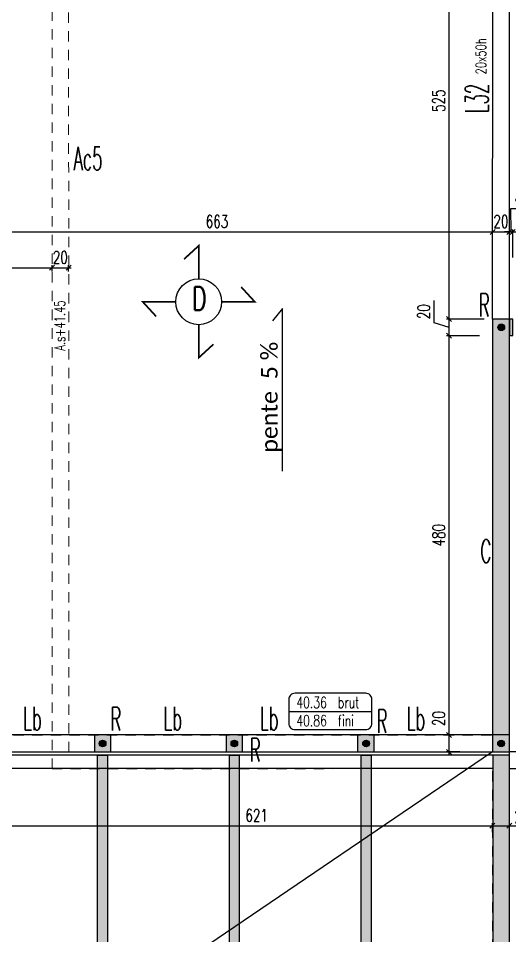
# Model space of a CAD drawing. Extents: x 308 to 437, y -199 to -146.
# Drawn here: x 398.06 to 403.97, y -184.3 to -173.26 of the extents above; entities that cross this region are included whole.
import ezdxf
from ezdxf.enums import TextEntityAlignment as Align

# ---------------------------------------------------------------- set-up
doc = ezdxf.new("R2010")
doc.units = 0
doc.header["$LTSCALE"] = 0.5
doc.header["$MEASUREMENT"] = 0
doc.linetypes.add('CACHE', pattern=[0.375, 0.25, -0.125])
doc.linetypes.add('DISCONTINU2', pattern=[0.375, 0.25, -0.125])
doc.layers.get('DEFPOINTS').update_dxf_attribs({"linetype": 'CONTINUOUS'})
for name, color, linetype in [('- TPFI plancher BA', 5, 'CONTINUOUS'), ('1_AJSA_techEP', 142, 'CONTINUOUS'), ('2_AJSA_txt50', 181, 'CONTINUOUS'), ('COTATION', 7, 'CONTINUOUS'), ('HABILLAGE', 7, 'CONTINUOUS'), ('MURS', 3, 'CONTINUOUS'), ('PLANCHER', 7, 'CONTINUOUS'), ('POCHAGE', 254, 'CONTINUOUS'), ('POTEAUX', 1, 'CONTINUOUS'), ('POUTRES', 2, 'CONTINUOUS'), ('RAID', 1, 'CONTINUOUS'), ('RDC', 7, 'DISCONTINU2'), ('REPERAGE', 4, 'CONTINUOUS'), ('REPERE-CHAI', 4, 'CONTINUOUS'), ('REPERE-POUT', 4, 'CONTINUOUS'), ('REPERE-RAID', 4, 'CONTINUOUS')]:
    doc.layers.add(name, color=color, linetype=linetype)
doc.styles.add('CALIBRI', font='calibri.ttf')
doc.styles.add('ROMANS8', font='romans.shx', dxfattribs={"width": 0.7})
doc.styles.get("Standard").update_dxf_attribs({"font": 'txt.shx'})
doc.dimstyles.new('COT50 cm', dxfattribs={"dimtxt": 0.15, "dimasz": 0.06, "dimexe": 0.03, "dimexo": 0.1, "dimgap": 0.05, "dimtad": 1, "dimdec": 0, "dimlfac": 100, "dimzin": 0, "dimdsep": 46, "dimtxsty": 'ROMANS8', "dimblk1": 'OBLIQUE', "dimblk2": 'OBLIQUE', "dimsah": 1, "dimcen": 0.03, "dimdle": 0.03, "dimclrt": 1, "dimadec": 0, "dimazin": 0, "dimtfac": 1, "dimtdec": 0, "dimtmove": 0, "dimatfit": 3, "dimfxl": 0, "dimtolj": 1, "dimtzin": 0, "dimlwd": -1, "dimlwe": -1, "dimarcsym": 0})

# ---------------------------------------------------------------- blocks, each defined once
blk = doc.blocks.new('139')
at = {"layer": 'HABILLAGE', "color": 7}
blk.add_line((-0.665, 0), (0.665, 0), dxfattribs=at)
at = {"layer": 'HABILLAGE'}
blk.add_lwpolyline([(-0.565, -0.291), (0.565, -0.291, 0.414214), (0.665, -0.191), (0.665, 0.191, 0.414214), (0.565, 0.291), (-0.565, 0.291, 0.414214), (-0.665, 0.191), (-0.665, -0.191, 0.414214)], format="xyb", close=True, dxfattribs=at)
at = {"layer": 'HABILLAGE', "color": 1, "width": 0.7}
for s, p in [('brut', (0.121, 0.054)), ('fini', (0.121, -0.237))]:
    blk.add_text(s, height=0.18, dxfattribs=at).set_placement(p)
for tag, p in [('NIVBRUT', (-0.543, 0.054)), ('NIVFINI', (-0.543, -0.237))]:
    blk.add_attdef(tag, p, '', height=0.18, dxfattribs=at)
blk = doc.blocks.new('_Oblique')
at = {"layer": 'COTATION', "color": 0, "lineweight": -2}
blk.add_line((-0.5, -0.5), (0.5, 0.5), dxfattribs=at)
blk = doc.blocks.new('*D1197')
at = {"layer": 'COTATION', "color": 0, "transparency": 16777216}
for p, q in [((403.245, -181.881), (403.245, -181.551)), ((403.372, -181.881), (403.215, -181.881)), ((403.245, -182.116), (403.245, -181.881)), ((403.372, -182.086), (403.215, -182.086))]:
    blk.add_line(p, q, dxfattribs=at)
at = {"layer": 'DEFPOINTS', "color": 0, "transparency": 16777216}
for p in [(403.245, -181.881), (403.472, -181.881), (403.472, -182.086)]:
    blk.add_point(p, dxfattribs=at)
at = {"layer": 'COTATION', "color": 0, "transparency": 16777216, "xscale": 0.06, "yscale": 0.06, "zscale": 0.06}
for p, rotation in [((403.245, -181.881), 90), ((403.245, -182.086), 270)]:
    blk.add_blockref('_Oblique', p, dxfattribs=dict(at, rotation=rotation))
at = {"layer": 'COTATION', "color": 1, "transparency": 16777216, "insert": (403.12, -181.686), "char_height": 0.15, "attachment_point": 5, "rotation": 90, "style": 'ROMANS8'}
blk.add_mtext('\\A1;20', dxfattribs=at)
blk = doc.blocks.new('*D1198')
at = {"layer": 'COTATION', "color": 0, "transparency": 16777216}
for p, q in [((403.609, -177.08), (403.215, -177.08)), ((403.245, -181.911), (403.245, -177.05)), ((403.372, -181.881), (403.215, -181.881))]:
    blk.add_line(p, q, dxfattribs=at)
at = {"layer": 'DEFPOINTS', "color": 0, "transparency": 16777216}
for p in [(403.245, -177.08), (403.709, -177.08), (403.472, -181.881)]:
    blk.add_point(p, dxfattribs=at)
at = {"layer": 'COTATION', "color": 0, "transparency": 16777216, "xscale": 0.06, "yscale": 0.06, "zscale": 0.06}
for p, rotation in [((403.245, -177.08), 90), ((403.245, -181.881), 270)]:
    blk.add_blockref('_Oblique', p, dxfattribs=dict(at, rotation=rotation))
at = {"layer": 'COTATION', "color": 1, "transparency": 16777216, "insert": (403.12, -179.48), "char_height": 0.15, "attachment_point": 5, "rotation": 90, "style": 'ROMANS8'}
blk.add_mtext('\\A1;480', dxfattribs=at)
blk = doc.blocks.new('*D1199')
at = {"layer": 'COTATION', "color": 0, "transparency": 16777216}
for p, q in [((403.065, -176.926), (403.065, -176.656)), ((403.245, -177.11), (403.245, -176.85)), ((403.245, -176.98), (403.065, -176.926)), ((403.667, -176.88), (403.215, -176.88)), ((403.609, -177.08), (403.215, -177.08))]:
    blk.add_line(p, q, dxfattribs=at)
at = {"layer": 'DEFPOINTS', "color": 0, "transparency": 16777216}
for p in [(403.245, -176.88), (403.767, -176.88), (403.709, -177.08)]:
    blk.add_point(p, dxfattribs=at)
at = {"layer": 'COTATION', "color": 0, "transparency": 16777216, "xscale": 0.06, "yscale": 0.06, "zscale": 0.06}
for p, rotation in [((403.245, -176.88), 90), ((403.245, -177.08), 270)]:
    blk.add_blockref('_Oblique', p, dxfattribs=dict(at, rotation=rotation))
at = {"layer": 'COTATION', "color": 1, "transparency": 16777216, "insert": (402.94, -176.791), "char_height": 0.15, "attachment_point": 5, "rotation": 90, "style": 'ROMANS8'}
blk.add_mtext('\\A1;20', dxfattribs=at)
blk = doc.blocks.new('*D1200')
at = {"layer": 'COTATION', "color": 0, "transparency": 16777216}
for p, q in [((403.35, -171.626), (403.215, -171.626)), ((403.245, -176.91), (403.245, -171.596)), ((403.667, -176.88), (403.215, -176.88))]:
    blk.add_line(p, q, dxfattribs=at)
at = {"layer": 'DEFPOINTS', "color": 0, "transparency": 16777216}
for p in [(403.245, -171.626), (403.45, -171.626), (403.767, -176.88)]:
    blk.add_point(p, dxfattribs=at)
at = {"layer": 'COTATION', "color": 0, "transparency": 16777216, "xscale": 0.06, "yscale": 0.06, "zscale": 0.06}
for p, rotation in [((403.245, -171.626), 90), ((403.245, -176.88), 270)]:
    blk.add_blockref('_Oblique', p, dxfattribs=dict(at, rotation=rotation))
at = {"layer": 'COTATION', "color": 1, "transparency": 16777216, "insert": (403.12, -174.253), "char_height": 0.15, "attachment_point": 5, "rotation": 90, "style": 'ROMANS8'}
blk.add_mtext('\\A1;525', dxfattribs=at)
blk = doc.blocks.new('*D1292')
at = {"layer": 'COTATION', "color": 0, "transparency": 16777216}
for p, q in [((397.11, -175.831), (403.797, -175.831)), ((397.14, -175.799), (397.14, -175.861)), ((403.767, -176.14), (403.767, -175.801))]:
    blk.add_line(p, q, dxfattribs=at)
at = {"layer": 'DEFPOINTS', "color": 0, "transparency": 16777216}
for p in [(397.14, -175.699), (403.767, -175.831), (403.767, -176.24)]:
    blk.add_point(p, dxfattribs=at)
at = {"layer": 'COTATION', "color": 0, "transparency": 16777216, "xscale": 0.06, "yscale": 0.06, "zscale": 0.06, "rotation": 180}
blk.add_blockref('_Oblique', (397.14, -175.831), dxfattribs=at)
at = {"layer": 'COTATION', "color": 0, "transparency": 16777216, "xscale": 0.06, "yscale": 0.06, "zscale": 0.06}
blk.add_blockref('_Oblique', (403.767, -175.831), dxfattribs=at)
at = {"layer": 'COTATION', "color": 1, "transparency": 16777216, "insert": (400.453, -175.706), "char_height": 0.15, "attachment_point": 5, "style": 'ROMANS8'}
blk.add_mtext('\\A1;663', dxfattribs=at)
blk = doc.blocks.new('*D1293')
at = {"layer": 'COTATION', "color": 0, "transparency": 16777216}
for p, q in [((403.737, -175.831), (404, -175.831)), ((403.767, -176.14), (403.767, -175.801)), ((403.97, -176.14), (403.97, -175.801))]:
    blk.add_line(p, q, dxfattribs=at)
at = {"layer": 'DEFPOINTS', "color": 0, "transparency": 16777216}
for p in [(403.97, -175.831), (403.767, -176.24), (403.97, -176.24)]:
    blk.add_point(p, dxfattribs=at)
at = {"layer": 'COTATION', "color": 0, "transparency": 16777216, "xscale": 0.06, "yscale": 0.06, "zscale": 0.06, "rotation": 180}
blk.add_blockref('_Oblique', (403.767, -175.831), dxfattribs=at)
at = {"layer": 'COTATION', "color": 0, "transparency": 16777216, "xscale": 0.06, "yscale": 0.06, "zscale": 0.06}
blk.add_blockref('_Oblique', (403.97, -175.831), dxfattribs=at)
at = {"layer": 'COTATION', "color": 1, "transparency": 16777216, "insert": (403.868, -175.706), "char_height": 0.15, "attachment_point": 5, "style": 'ROMANS8'}
blk.add_mtext('\\A1;20', dxfattribs=at)
blk = doc.blocks.new('*D1294')
at = {"layer": 'COTATION', "color": 0, "transparency": 16777216}
for p, q in [((403.99, -175.831), (403.987, -175.552)), ((403.987, -175.552), (404.162, -175.552)), ((403.97, -175.831), (403.91, -175.831)), ((403.97, -176.14), (403.97, -175.801)), ((403.97, -175.831), (404.01, -175.831)), ((403.97, -175.831), (404.01, -175.831)), ((404.01, -176.14), (404.01, -175.801)), ((404.01, -175.831), (404.07, -175.831))]:
    blk.add_line(p, q, dxfattribs=at)
at = {"layer": 'DEFPOINTS', "color": 0, "transparency": 16777216}
for p in [(404.01, -175.831), (403.97, -176.24), (404.01, -176.24)]:
    blk.add_point(p, dxfattribs=at)
at = {"layer": 'COTATION', "color": 0, "transparency": 16777216, "xscale": 0.06, "yscale": 0.06, "zscale": 0.06}
blk.add_blockref('_Oblique', (403.97, -175.831), dxfattribs=at)
at = {"layer": 'COTATION', "color": 0, "transparency": 16777216, "xscale": 0.06, "yscale": 0.06, "zscale": 0.06, "rotation": 180}
blk.add_blockref('_Oblique', (404.01, -175.831), dxfattribs=at)
at = {"layer": 'COTATION', "color": 1, "transparency": 16777216, "insert": (404.074, -175.427), "char_height": 0.15, "attachment_point": 5, "style": 'ROMANS8'}
blk.add_mtext('\\A1;4', dxfattribs=at)
blk = doc.blocks.new('*D1451')
at = {"layer": 'COTATION', "color": 0, "transparency": 16777216}
for p, q in [((397.524, -182.975), (403.796, -182.975)), ((397.554, -183.213), (397.554, -182.945)), ((403.766, -183.052), (403.766, -182.945))]:
    blk.add_line(p, q, dxfattribs=at)
at = {"layer": 'DEFPOINTS', "color": 0, "transparency": 16777216}
for p in [(403.766, -182.975), (403.766, -183.152), (397.554, -183.313)]:
    blk.add_point(p, dxfattribs=at)
at = {"layer": 'COTATION', "color": 0, "transparency": 16777216, "xscale": 0.06, "yscale": 0.06, "zscale": 0.06, "rotation": 180}
blk.add_blockref('_Oblique', (397.554, -182.975), dxfattribs=at)
at = {"layer": 'COTATION', "color": 0, "transparency": 16777216, "xscale": 0.06, "yscale": 0.06, "zscale": 0.06}
blk.add_blockref('_Oblique', (403.766, -182.975), dxfattribs=at)
at = {"layer": 'COTATION', "color": 1, "transparency": 16777216, "insert": (400.93, -182.85), "char_height": 0.15, "attachment_point": 5, "style": 'ROMANS8'}
blk.add_mtext('\\A1;621', dxfattribs=at)
blk = doc.blocks.new('*D1452')
at = {"layer": 'COTATION', "color": 0, "transparency": 16777216}
for p, q in [((403.736, -182.975), (404, -182.975)), ((403.766, -183.052), (403.766, -182.945)), ((403.97, -183.153), (403.97, -182.945))]:
    blk.add_line(p, q, dxfattribs=at)
at = {"layer": 'DEFPOINTS', "color": 0, "transparency": 16777216}
for p in [(403.97, -182.975), (403.766, -183.152), (403.97, -183.253)]:
    blk.add_point(p, dxfattribs=at)
at = {"layer": 'COTATION', "color": 0, "transparency": 16777216, "xscale": 0.06, "yscale": 0.06, "zscale": 0.06, "rotation": 180}
blk.add_blockref('_Oblique', (403.766, -182.975), dxfattribs=at)
at = {"layer": 'COTATION', "color": 0, "transparency": 16777216, "xscale": 0.06, "yscale": 0.06, "zscale": 0.06}
blk.add_blockref('_Oblique', (403.97, -182.975), dxfattribs=at)
at = {"layer": 'COTATION', "color": 1, "transparency": 16777216, "insert": (404.121, -182.863), "char_height": 0.15, "attachment_point": 5, "style": 'ROMANS8'}
blk.add_mtext('\\A1;20', dxfattribs=at)
blk = doc.blocks.new('*D1453')
at = {"layer": 'COTATION', "color": 0, "transparency": 16777216}
for p, q in [((410.91, -182.892), (410.91, -183.005)), ((403.94, -182.975), (410.94, -182.975)), ((403.97, -183.153), (403.97, -182.945))]:
    blk.add_line(p, q, dxfattribs=at)
at = {"layer": 'DEFPOINTS', "color": 0, "transparency": 16777216}
for p in [(410.91, -182.792), (410.91, -182.975), (403.97, -183.253)]:
    blk.add_point(p, dxfattribs=at)
at = {"layer": 'COTATION', "color": 0, "transparency": 16777216, "xscale": 0.06, "yscale": 0.06, "zscale": 0.06, "rotation": 180}
blk.add_blockref('_Oblique', (403.97, -182.975), dxfattribs=at)
at = {"layer": 'COTATION', "color": 0, "transparency": 16777216, "xscale": 0.06, "yscale": 0.06, "zscale": 0.06}
blk.add_blockref('_Oblique', (410.91, -182.975), dxfattribs=at)
at = {"layer": 'COTATION', "color": 1, "transparency": 16777216, "insert": (407.44, -182.85), "char_height": 0.15, "attachment_point": 5, "style": 'ROMANS8'}
blk.add_mtext('\\A1;694', dxfattribs=at)
blk = doc.blocks.new('*D1638')
at = {"layer": 'DEFPOINTS', "color": 0, "transparency": 16777216}
for p in [(403.97, -182.126), (404.9, -182.126), (403.767, -187.419)]:
    blk.add_point(p, dxfattribs=at)
at = {"layer": 'POCHAGE', "color": 0, "transparency": 16777216}
for p, q in [((404.07, -182.126), (404.93, -182.126)), ((404.9, -187.449), (404.9, -182.096)), ((403.867, -187.419), (404.93, -187.419))]:
    blk.add_line(p, q, dxfattribs=at)
at = {"layer": 'POCHAGE', "color": 0, "transparency": 16777216, "xscale": 0.06, "yscale": 0.06, "zscale": 0.06}
for p, rotation in [((404.9, -182.126), 90), ((404.9, -187.419), 270)]:
    blk.add_blockref('_Oblique', p, dxfattribs=dict(at, rotation=rotation))
at = {"layer": 'POCHAGE', "color": 1, "transparency": 16777216, "insert": (404.775, -184.772), "char_height": 0.15, "attachment_point": 5, "rotation": 90, "style": 'ROMANS8'}
blk.add_mtext('\\A1;529', dxfattribs=at)
blk = doc.blocks.new('*D1639')
at = {"layer": 'DEFPOINTS', "color": 0, "transparency": 16777216}
for p in [(403.97, -182.086), (403.97, -182.126), (404.9, -182.086)]:
    blk.add_point(p, dxfattribs=at)
at = {"layer": 'POCHAGE', "color": 0, "transparency": 16777216}
for p, q in [((404.9, -182.086), (404.9, -182.026)), ((404.07, -182.086), (404.93, -182.086)), ((404.07, -182.126), (404.93, -182.126)), ((404.9, -182.126), (404.9, -182.086)), ((404.9, -182.126), (404.9, -182.186))]:
    blk.add_line(p, q, dxfattribs=at)
at = {"layer": 'POCHAGE', "color": 0, "transparency": 16777216, "xscale": 0.06, "yscale": 0.06, "zscale": 0.06}
for p, rotation in [((404.9, -182.086), 270), ((404.9, -182.126), 90)]:
    blk.add_blockref('_Oblique', p, dxfattribs=dict(at, rotation=rotation))
at = {"layer": 'POCHAGE', "color": 1, "transparency": 16777216, "insert": (404.775, -182.173), "char_height": 0.15, "attachment_point": 5, "rotation": 90, "style": 'ROMANS8'}
blk.add_mtext('\\A1;4', dxfattribs=at)
blk = doc.blocks.new('*D1670')
at = {"layer": 'COTATION', "color": 0, "transparency": 16777216}
for p, q in [((397.07, -176.076), (397.07, -176.293)), ((397.04, -176.263), (398.499, -176.263)), ((398.469, -176.307), (398.469, -176.233))]:
    blk.add_line(p, q, dxfattribs=at)
at = {"layer": 'DEFPOINTS', "color": 0, "transparency": 16777216}
for p in [(397.07, -175.976), (398.469, -176.263), (398.469, -176.407)]:
    blk.add_point(p, dxfattribs=at)
at = {"layer": 'COTATION', "color": 0, "transparency": 16777216, "xscale": 0.06, "yscale": 0.06, "zscale": 0.06, "rotation": 180}
blk.add_blockref('_Oblique', (397.07, -176.263), dxfattribs=at)
at = {"layer": 'COTATION', "color": 0, "transparency": 16777216, "xscale": 0.06, "yscale": 0.06, "zscale": 0.06}
blk.add_blockref('_Oblique', (398.469, -176.263), dxfattribs=at)
at = {"layer": 'COTATION', "color": 1, "transparency": 16777216, "insert": (397.77, -176.138), "char_height": 0.15, "attachment_point": 5, "style": 'ROMANS8'}
blk.add_mtext('\\A1;140', dxfattribs=at)
blk = doc.blocks.new('*D1671')
at = {"layer": 'COTATION', "color": 0, "transparency": 16777216}
for p, q in [((398.439, -176.263), (398.699, -176.263)), ((398.469, -176.307), (398.469, -176.233)), ((398.669, -176.307), (398.669, -176.233))]:
    blk.add_line(p, q, dxfattribs=at)
at = {"layer": 'DEFPOINTS', "color": 0, "transparency": 16777216}
for p in [(398.669, -176.263), (398.469, -176.407), (398.669, -176.407)]:
    blk.add_point(p, dxfattribs=at)
at = {"layer": 'COTATION', "color": 0, "transparency": 16777216, "xscale": 0.06, "yscale": 0.06, "zscale": 0.06, "rotation": 180}
blk.add_blockref('_Oblique', (398.469, -176.263), dxfattribs=at)
at = {"layer": 'COTATION', "color": 0, "transparency": 16777216, "xscale": 0.06, "yscale": 0.06, "zscale": 0.06}
blk.add_blockref('_Oblique', (398.669, -176.263), dxfattribs=at)
at = {"layer": 'COTATION', "color": 1, "transparency": 16777216, "insert": (398.569, -176.138), "char_height": 0.15, "attachment_point": 5, "style": 'ROMANS8'}
blk.add_mtext('\\A1;20', dxfattribs=at)

msp = doc.modelspace()

# ---------------------------------------------------------------- hatches: boundary and pattern name
at = {"layer": 'POCHAGE'}
h = msp.add_hatch(color=256, dxfattribs=at)
h.dxf.hatch_style = 1
h.paths.add_polyline_path([(403.7661, -181.8809), (403.97, -181.8809), (403.9704, -176.8795), (403.7666, -176.8795)])
msp.add_hatch(color=251, dxfattribs=at).paths.add_polyline_path([(403.9696, -177.0795), (404.0096, -177.0795), (404.0096, -176.8795), (403.9696, -176.8795)])
h = msp.add_hatch(color=256, dxfattribs=at)
h.dxf.hatch_style = 1
h.paths.add_polyline_path([(398.9781, -181.8809), (398.9781, -182.0858), (399.1781, -182.0858), (399.1781, -181.8809)])
h.paths.add_polyline_path([(399.1181, -181.9863, -1), (399.0381, -181.9863, -1)], flags=16)
h = msp.add_hatch(color=256, dxfattribs=at)
h.dxf.hatch_style = 1
h.paths.add_polyline_path([(400.5619, -181.8809), (400.5619, -182.0857), (400.7619, -182.0857), (400.7619, -181.8809)])
h.paths.add_polyline_path([(400.7019, -181.9863, -1), (400.6219, -181.9863, -1)], flags=16)
h = msp.add_hatch(color=256, dxfattribs=at)
h.dxf.hatch_style = 1
h.paths.add_polyline_path([(402.3419, -181.8809), (402.1419, -181.8809), (402.1419, -182.0857), (402.3419, -182.0857)])
h.paths.add_polyline_path([(402.2858, -181.9863, -1), (402.2058, -181.9863, -1)], flags=16)
h = msp.add_hatch(color=256, dxfattribs=at)
h.dxf.hatch_style = 1
h.paths.add_polyline_path([(403.9699, -181.8808), (403.7657, -181.8808), (403.7657, -182.0856), (403.9699, -182.0856)])
edge = h.paths.add_edge_path(flags=16)
edge.add_arc((403.8695, -181.9862), 0.04, 0, 360)
h = msp.add_hatch(color=256, dxfattribs=at)
h.dxf.hatch_style = 1
h.paths.add_polyline_path([(403.8297, -181.9863, 1), (403.9097, -181.9863, 1)])
h = msp.add_hatch(color=256, dxfattribs=at)
h.dxf.hatch_style = 1
h.paths.add_polyline_path([(399.1381, -182.1258), (399.0181, -182.1258), (399.0181, -182.2858), (399.1381, -182.2858)])
h = msp.add_hatch(color=256, dxfattribs=at)
h.dxf.hatch_style = 1
h.paths.add_polyline_path([(400.7219, -187.6191), (400.6019, -187.6191), (400.6019, -188.6189), (400.7219, -188.6189)])
h.paths.add_polyline_path([(400.7219, -187.4191), (400.6019, -187.4191), (400.6019, -187.6191), (400.7219, -187.6191)])
h.paths.add_polyline_path([(400.7219, -184.1472), (400.6019, -184.2287), (400.6019, -187.369), (400.7219, -187.369)])
h.paths.add_polyline_path([(400.7219, -182.1258), (400.6019, -182.1258), (400.6019, -184.2287), (400.7219, -184.1472)])
h = msp.add_hatch(color=256, dxfattribs=at)
h.dxf.hatch_style = 1
h.paths.add_polyline_path([(402.3058, -182.1258), (402.1858, -182.1258), (402.1858, -182.2858), (402.3058, -182.2858)])
h.paths.add_polyline_path([(402.3058, -182.2873), (402.1858, -182.2874), (402.1858, -183.1537), (402.3058, -183.0723)])
h.paths.add_polyline_path([(402.3058, -183.0723), (402.1858, -183.1537), (402.1858, -187.369), (402.3058, -187.369)])
h.paths.add_polyline_path([(402.3058, -187.369), (402.1858, -187.369), (402.1858, -187.4191), (402.3058, -187.4191)])
h.paths.add_polyline_path([(402.3058, -187.4191), (402.1858, -187.4191), (402.1858, -187.6191), (402.3058, -187.6191)])
h.paths.add_polyline_path([(402.3058, -187.6191), (402.1858, -187.6191), (402.1858, -188.6189), (402.3058, -188.6189)])
h = msp.add_hatch(color=256, dxfattribs=at)
h.dxf.hatch_style = 1
h.paths.add_polyline_path([(403.9663, -182.286), (403.9663, -182.286), (403.9663, -182.1258), (403.7697, -182.1258), (403.7697, -186.269), (403.9664, -186.269)], flags=17)
h.paths.add_polyline_path([(403.9697, -182.1258), (403.9663, -182.1258), (403.9665, -188.8191), (403.9697, -188.8191)])
h.paths.add_polyline_path([(403.9663, -182.1258), (403.7697, -182.1258), (403.7697, -186.269), (403.7697, -188.8191), (403.9665, -188.8191)])
h = msp.add_hatch(color=256, dxfattribs=at)
h.dxf.hatch_style = 1
h.paths.add_polyline_path([(403.7697, -186.269), (403.9664, -186.269), (403.9663, -182.286), (403.9663, -182.286), (403.9663, -182.1258), (403.7697, -182.1258)])
h = msp.add_hatch(color=256, dxfattribs=at)
h.dxf.hatch_style = 1
h.paths.add_polyline_path([(399.1381, -182.2906), (399.0181, -182.2907), (399.0181, -186.3407), (399.1381, -186.2524)])
h.paths.add_polyline_path([(399.1381, -186.2524), (399.0181, -186.3407), (399.0181, -187.369), (399.1381, -187.369)])
h.paths.add_polyline_path([(399.1381, -187.4191), (399.0181, -187.4191), (399.0181, -187.6191), (399.1381, -187.6191)])
h.paths.add_polyline_path([(399.1381, -187.6191), (399.0181, -187.6191), (399.0181, -188.6189), (399.1381, -188.6189)])
at = {"layer": 'RAID'}
for points in [[(403.8326, -176.9795, 1), (403.9126, -176.9795, 1)], [(399.0381, -181.9863, -1), (399.1181, -181.9863, -1)], [(400.6219, -181.9863, -1), (400.7019, -181.9863, -1)], [(402.2058, -181.9863, -1), (402.2858, -181.9863, -1)], [(403.8297, -181.9863, -1), (403.9097, -181.9863, -1)]]:
    msp.add_hatch(color=256, dxfattribs=at).paths.add_polyline_path(points)

# ---------------------------------------------------------------- linework, layer by layer
at = {"layer": '- TPFI plancher BA'}
msp.add_line((400.0401, -184.61), (403.7666, -182.0809), dxfattribs=at)
at = {"layer": '1_AJSA_techEP'}
msp.add_lwpolyline([(403.9663, -182.286), (405.5712, -182.286), (405.5713, -182.086), (403.9663, -182.086)], close=True, dxfattribs=at)
at = {"layer": '2_AJSA_txt50', "color": 1}
msp.add_lwpolyline([(401.2414, -178.7101), (401.2414, -176.7547), (401.1202, -176.9028)], dxfattribs=at)
at = {"layer": 'MURS'}
msp.add_line((403.9697, -176.8795), (403.7666, -176.8795), dxfattribs=at)
for points in [[(403.7666, -176.8795), (403.7661, -181.8809), (397.0699, -181.8809), (397.0699, -176.8809), (396.8899, -176.8809), (396.8899, -181.8863), (389.6099, -181.8863), (389.6099, -179.6809), (389.4299, -179.6809), (389.4299, -181.8863), (382.1728, -181.8863), (382.173, -174.6561), (381.973, -174.6561), (381.973, -179.6804), (376.2945, -179.6804)], [(376.2945, -179.8763), (381.9696, -179.8763), (381.9699, -182.0863), (403.9699, -182.0856), (403.9697, -176.8795)], [(403.7697, -182.1258), (397.5542, -182.1258)], [(403.7697, -182.2858), (397.5542, -182.2858)]]:
    msp.add_lwpolyline(points, dxfattribs=at)
for points in [[(399.0181, -182.1258), (399.1381, -182.1258), (399.1381, -188.6191), (399.0181, -188.6191)], [(400.6019, -182.1258), (400.7219, -182.1258), (400.7219, -188.6191), (400.6019, -188.6191)], [(402.1858, -182.1258), (402.3058, -182.1258), (402.3058, -188.6191), (402.1858, -188.6191)], [(403.7697, -188.8191), (403.9697, -188.8191), (403.9697, -182.1258), (403.7697, -182.1258)]]:
    msp.add_lwpolyline(points, close=True, dxfattribs=at)
at = {"layer": 'PLANCHER', "color": 1, "const_width": 0.02}
for points in [[(400.2332, -176.3961), (400.2332, -175.998), (400.0561, -176.1603)], [(400.5089, -176.6718), (400.907, -176.6718), (400.7447, -176.4946)], [(399.9576, -176.6718), (399.5595, -176.6718), (399.7218, -176.849)], [(400.2332, -176.9474), (400.2332, -177.3455), (400.4104, -177.1832)]]:
    msp.add_lwpolyline(points, dxfattribs=at)
at = {"layer": 'PLANCHER', "color": 1}
msp.add_circle((400.2332, -176.6718), 0.2757, dxfattribs=at)
at = {"layer": 'POCHAGE', "color": 251}
msp.add_lwpolyline([(403.9696, -177.0795), (404.0096, -177.0795), (404.0096, -176.8795), (403.9696, -176.8795)], close=True, dxfattribs=at)
at = {"layer": 'POTEAUX'}
for points in [[(398.9781, -182.0858), (399.1781, -182.0858), (399.1781, -181.8809), (398.9781, -181.8809)], [(400.5619, -182.0857), (400.7619, -182.0857), (400.7619, -181.8809), (400.5619, -181.8809)], [(402.1419, -182.0857), (402.3419, -182.0857), (402.3419, -181.8809), (402.1419, -181.8809)], [(403.7661, -182.0856), (403.9699, -182.0856), (403.9699, -181.8809), (403.7661, -181.8809)]]:
    msp.add_lwpolyline(points, close=True, dxfattribs=at)
at = {"layer": 'POUTRES'}
for p, q in [((403.7666, -176.8795), (403.7697, -171.6262)), ((403.9697, -176.8795), (403.9696, -171.6263))]:
    msp.add_line(p, q, dxfattribs=at)
at = {"layer": 'POUTRES', "linetype": 'DISCONTINU2'}
for p, q in [((397.5542, -181.8809), (403.7661, -181.8809)), ((397.5542, -182.0857), (403.7661, -182.0856))]:
    msp.add_line(p, q, dxfattribs=at)
at = {"layer": 'RAID'}
for centre in [(403.8726, -176.9795), (399.0781, -181.9863), (400.6619, -181.9863), (402.2458, -181.9863), (403.8697, -181.9863)]:
    msp.add_circle(centre, 0.04, dxfattribs=at)
at = {"layer": 'RDC', "linetype": 'CACHE', "lineweight": 15}
msp.add_lwpolyline([(395.072, -188.7211, 0.0010911), (398.216, -188.8552), (403.9665, -188.8574), (403.9663, -182.0855), (398.6696, -182.091), (398.6693, -170.9926), (397.1402, -170.9906)], format="xyb", dxfattribs=at)
msp.add_lwpolyline([(403.7664, -186.269), (403.7663, -182.2858), (398.4696, -182.2913), (398.4693, -171.143), (397.0696, -171.1373)], dxfattribs=at)

# ---------------------------------------------------------------- block references
at = {"layer": 'HABILLAGE', "color": 1, "xscale": 0.7521624, "yscale": 0.7521624, "zscale": 0.7521624}
msp.add_blockref('139', (401.8168, -181.5996), dxfattribs=at).add_auto_attribs({'NIVBRUT': '40.36', 'NIVFINI': '40.86'})

# ---------------------------------------------------------------- texts
at = {"layer": '2_AJSA_txt50', "color": 1, "style": 'CALIBRI'}
msp.add_text('pente  5 %%%', height=0.2, rotation=90, dxfattribs=at).set_placement((401.1828, -178.4876))
at = {"layer": 'PLANCHER', "color": 1, "width": 0.7}
msp.add_text('D', height=0.28, dxfattribs=at).set_placement((400.241, -176.633), align=Align.MIDDLE)
at = {"layer": 'REPERAGE', "color": 1, "style": 'ROMANS8', "width": 0.7}
for s, p in [(' 20x50h ', (403.6899, -173.9982)), ('A.s+41.45', (398.6254, -177.26))]:
    msp.add_text(s, height=0.125, rotation=90, dxfattribs=at).set_placement(p)
at = {"layer": 'REPERE-CHAI', "color": 4, "width": 0.519}
msp.add_text('C', height=0.28, dxfattribs=at).set_placement((403.6216, -179.8111))
at = {"layer": 'REPERE-POUT', "width": 0.519}
msp.add_text('L32', height=0.28, rotation=90, dxfattribs=at).set_placement((403.7182, -174.4048))
for s, p in [('Ac5', (398.728, -175.0882)), ('Lb', (398.1227, -181.8247)), ('Lb', (399.8107, -181.8247)), ('Lb', (400.9706, -181.8247)), ('Lb', (402.7353, -181.8247))]:
    msp.add_text(s, height=0.28, dxfattribs=at).set_placement(p)
at = {"layer": 'REPERE-RAID', "color": 4, "width": 0.519}
for p in [(403.6025, -176.8511), (399.1715, -181.8297), (402.373, -181.8555), (400.8482, -182.2011)]:
    msp.add_text('R', height=0.28, dxfattribs=at).set_placement(p)

# ---------------------------------------------------------------- dimensions: what is measured, and where the dimension line sits
at = {"layer": 'COTATION'}
for base, p1, p2, picture, middle in [((403.2449, -171.6262), (403.7666, -176.8795), (403.4497, -171.6262), '*D1200', (403.1199, -174.2528)), ((403.2449, -176.8795), (403.7089, -177.0795), (403.7666, -176.8795), '*D1199', (402.9399, -176.8755)), ((403.2449, -177.0795), (403.4715, -181.8809), (403.7089, -177.0795), '*D1198', (403.1199, -179.4802))]:
    dim = msp.add_linear_dim(base=base, p1=p1, p2=p2, angle=90, dimstyle='COT50 cm', override={"dimtmove": 1}, dxfattribs=at)
    dim.commit()
    dim.dimension.update_dxf_attribs({"geometry": picture, "text_midpoint": middle})
for base, p1, p2, picture, middle in [((404.0104, -175.8313), (403.9696, -176.2401), (404.0104, -176.2401), '*D1294', (404.037, -175.5523)), ((403.9696, -175.8313), (403.7669, -176.2401), (403.9696, -176.2401), '*D1293', (403.8683, -175.8313)), ((403.7664, -182.9754), (397.5542, -183.3129), (403.7664, -183.1521), '*D1451', (400.9296, -182.9754)), ((403.9697, -182.9754), (403.7664, -183.1521), (403.9697, -183.2534), '*D1452', (404.1213, -182.9883))]:
    dim = msp.add_linear_dim(base=base, p1=p1, p2=p2, dimstyle='COT50 cm', override={"dimtmove": 1}, dxfattribs=at)
    dim.commit()
    dim.dimension.update_dxf_attribs({"geometry": picture, "text_midpoint": middle, "dimtype": 160})
for base, p1, p2, picture, middle in [((403.7669, -175.8313), (397.1399, -175.6993), (403.7669, -176.2401), '*D1292', (400.4534, -175.7063)), ((410.9097, -182.9754), (403.9697, -183.2534), (410.9097, -182.7918), '*D1453', (407.4397, -182.8504))]:
    dim = msp.add_linear_dim(base=base, p1=p1, p2=p2, dimstyle='COT50 cm', override={"dimtmove": 1}, dxfattribs=at)
    dim.commit()
    dim.dimension.update_dxf_attribs({"geometry": picture, "text_midpoint": middle})
at = {"layer": 'COTATION', "color": 0}
dim = msp.add_linear_dim(base=(398.4695, -176.263), p1=(397.0696, -175.9757), p2=(398.4695, -176.4067), dimstyle='COT50 cm', override={"dimtmove": 1, "dimfxl": 10}, dxfattribs=at)
dim.commit()
dim.dimension.update_dxf_attribs({"geometry": '*D1670', "text_midpoint": (397.7696, -176.138)})
dim = msp.add_linear_dim(base=(398.6695, -176.263), p1=(398.4695, -176.4067), p2=(398.6695, -176.4067), dimstyle='COT50 cm', override={"dimtmove": 1, "dimfxl": 10}, dxfattribs=at)
dim.commit()
dim.dimension.update_dxf_attribs({"geometry": '*D1671', "text_midpoint": (398.5695, -176.263), "dimtype": 160})
at = {"layer": 'COTATION'}
dim = msp.add_linear_dim(base=(403.2449, -181.8809), p1=(403.4715, -182.0856), p2=(403.4715, -181.8809), angle=90, dimstyle='COT50 cm', dxfattribs=at)
dim.commit()
dim.dimension.update_dxf_attribs({"geometry": '*D1197', "text_midpoint": (403.1199, -181.6859)})
at = {"layer": 'POCHAGE', "color": 0}
dim = msp.add_linear_dim(base=(404.8995, -182.0856), p1=(403.9697, -182.1258), p2=(403.9699, -182.0856), angle=90, dimstyle='COT50 cm', override={"dimtmove": 1, "dimfxl": 10}, dxfattribs=at)
dim.commit()
dim.dimension.update_dxf_attribs({"geometry": '*D1639', "text_midpoint": (404.8995, -182.1732), "dimtype": 160})
dim = msp.add_linear_dim(base=(404.8995, -182.1258), p1=(403.7667, -187.4191), p2=(403.9697, -182.1258), angle=90, dimstyle='COT50 cm', override={"dimtmove": 1, "dimfxl": 10}, dxfattribs=at)
dim.commit()
dim.dimension.update_dxf_attribs({"geometry": '*D1638', "text_midpoint": (404.7745, -184.7725)})

doc.saveas('drawing.dxf')
